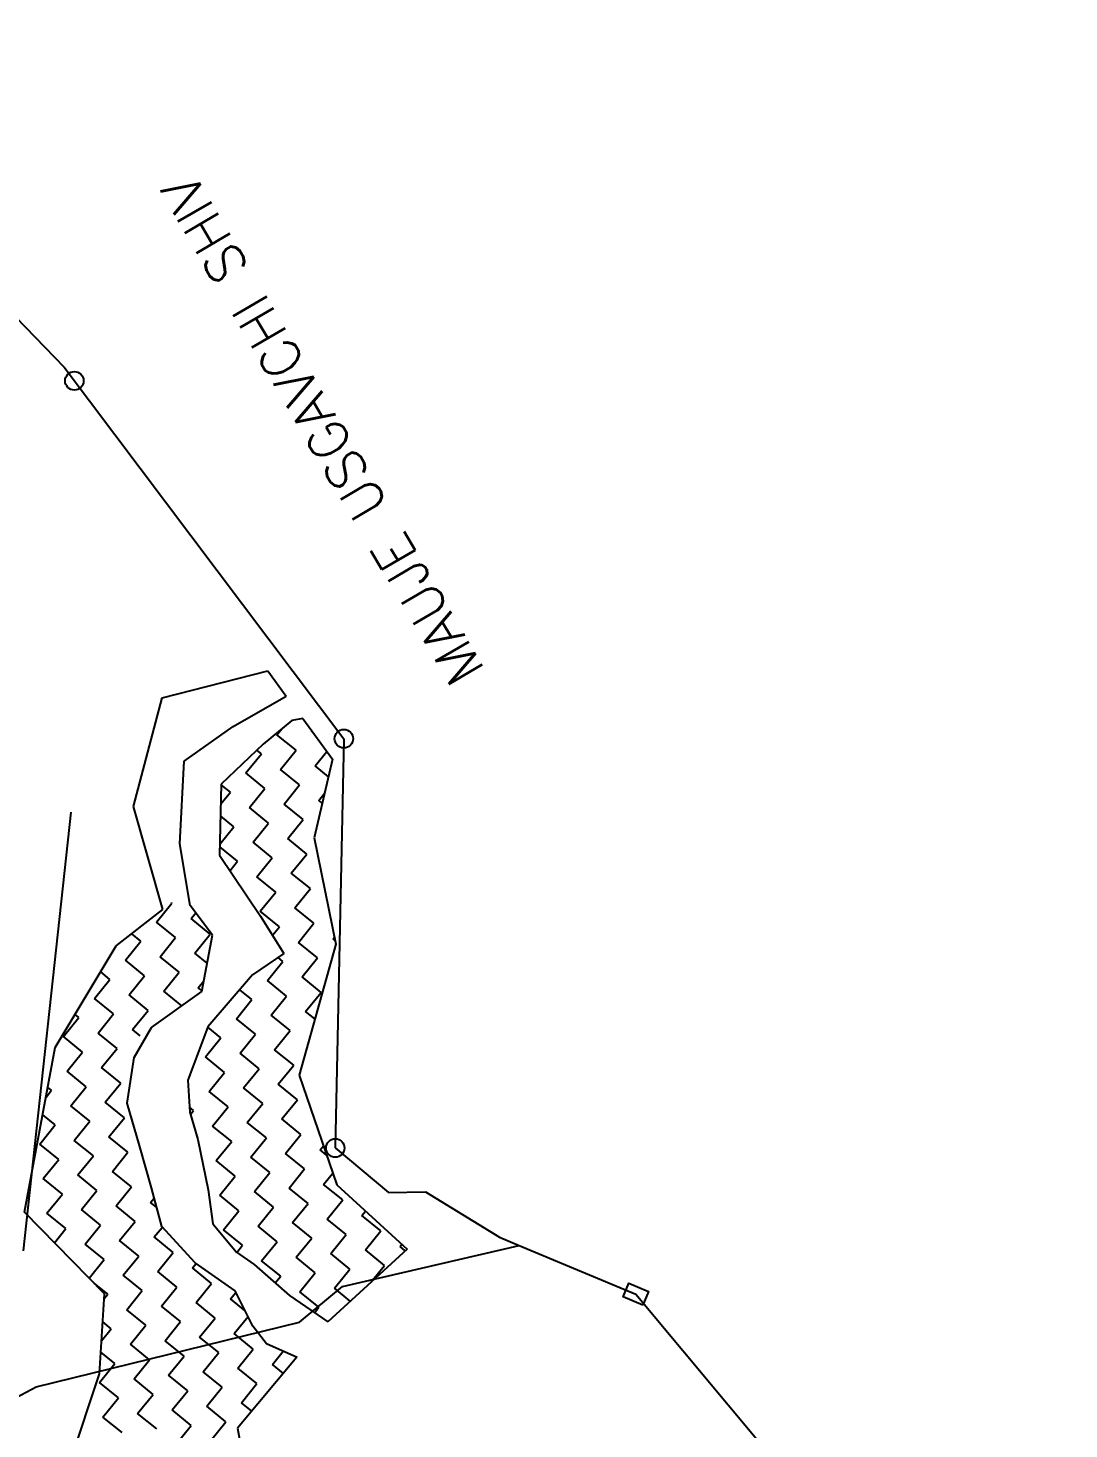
# Model space of a CAD drawing. Header units: metres. Extents: x 303647 to 308666, y 1943822 to 1947889.
# Drawn here: x 307527.9 to 307864.8, y 1947074.3 to 1947527.8 of the extents above; entities that cross this region are included whole.
import ezdxf

# ---------------------------------------------------------------- set-up
doc = ezdxf.new("R2010")
doc.units = ezdxf.units.M
for name, color, linetype in [('LINE_WATER', 4, 'Continuous'), ('POLY_HATCH', 12, 'Continuous'), ('POLY_PARCEL', 6, 'Continuous'), ('TEXT_MAPOUT', 7, 'Continuous'), ('V_BOUND_LINE', 7, 'Continuous')]:
    doc.layers.add(name, color=color, linetype=linetype)
doc.styles.get("Standard").update_dxf_attribs({"font": 'simplex.shx'})

msp = doc.modelspace()

# ---------------------------------------------------------------- linework, layer by layer
msp.add_lwpolyline([(307726.9, 1947114.33), (307720.46, 1947117.02), (307722.33, 1947121.48), (307728.76, 1947118.78)], close=True)
for centre in [(307542.92, 1947413.57), (307630.13, 1947297.73), (307627.35, 1947165.24)]:
    msp.add_circle(centre, 2.99)
at = {"layer": 'LINE_WATER'}
msp.add_line((307526.43, 1947131.98), (307541.93, 1947273.92), dxfattribs=at)
at = {"layer": 'POLY_HATCH'}
for p, q in [((307571.32, 1947311), (307605.54, 1947319.71)), ((307605.54, 1947319.71), (307611.51, 1947311.54)), ((307562.11, 1947275.77), (307571.32, 1947311)), ((307594.35, 1947301.63), (307611.51, 1947311.54)), ((307613.25, 1947303.6), (307604.07, 1947296)), ((307616.87, 1947304.21), (307613.25, 1947303.6)), ((307616.87, 1947304.21), (307626.49, 1947291.06)), ((307578.49, 1947290.43), (307594.35, 1947301.63)), ((307604.07, 1947296), (307590.47, 1947282.96)), ((307577.1, 1947263.71), (307578.49, 1947290.43)), ((307626.49, 1947291.06), (307620.55, 1947265.59)), ((307590.47, 1947282.96), (307589.93, 1947260.06)), ((307571.54, 1947242.48), (307562.11, 1947275.77)), ((307580.41, 1947243.71), (307577.1, 1947263.71)), ((307620.55, 1947265.59), (307627.53, 1947231.2)), ((307589.93, 1947260.06), (307603.19, 1947240.27)), ((307556.49, 1947230.63), (307571.54, 1947242.48)), ((307587.64, 1947234.08), (307580.41, 1947243.71)), ((307603.19, 1947240.27), (307610.67, 1947228.18)), ((307536.76, 1947197.73), (307556.49, 1947230.63)), ((307584.12, 1947215.86), (307587.64, 1947234.08)), ((307627.53, 1947231.2), (307615.63, 1947188.83)), ((307610.67, 1947228.18), (307600.58, 1947221.31)), ((307600.58, 1947221.31), (307586.13, 1947204.44)), ((307567.89, 1947204.2), (307584.12, 1947215.86)), ((307562.25, 1947194.48), (307567.89, 1947204.2)), ((307586.13, 1947204.44), (307579.62, 1947187.15)), ((307526.84, 1947144.43), (307536.76, 1947197.73)), ((307560.04, 1947179.71), (307562.25, 1947194.48)), ((307579.62, 1947187.15), (307580.27, 1947176.84)), ((307615.63, 1947188.83), (307627.86, 1947153.28)), ((307563.95, 1947166), (307560.04, 1947179.71)), ((307580.27, 1947176.84), (307582.85, 1947167.97)), ((307582.85, 1947167.97), (307586.19, 1947151.71)), ((307567.86, 1947152.29), (307563.95, 1947166)), ((307571.23, 1947139.77), (307567.86, 1947152.29)), ((307586.19, 1947151.71), (307587.74, 1947140.66)), ((307627.86, 1947153.28), (307650.57, 1947132.52)), ((307552.7, 1947118.01), (307526.84, 1947144.43)), ((307581.99, 1947128.02), (307571.23, 1947139.77)), ((307587.74, 1947140.66), (307595.34, 1947131.49)), ((307595.34, 1947131.49), (307601.14, 1947127.53)), ((307650.57, 1947132.52), (307624.91, 1947108.97)), ((307594.97, 1947119), (307581.99, 1947128.02)), ((307601.14, 1947127.53), (307612.56, 1947117.51)), ((307551.09, 1947092.14), (307552.7, 1947118.01)), ((307600.72, 1947107.55), (307594.97, 1947119)), ((307612.56, 1947117.51), (307624.91, 1947108.97)), ((307605.05, 1947101.78), (307600.72, 1947107.55)), ((307615.05, 1947097.42), (307605.05, 1947101.78)), ((307614.91, 1947097.48), (307595.74, 1947074.53)), ((307535.39, 1947045.09), (307551.09, 1947092.14)), ((307595.74, 1947074.53), (307601.78, 1947040.89))]:
    msp.add_line(p, q, dxfattribs=at)
at = {"layer": 'POLY_HATCH', "linetype": 'Continuous'}
for p, q in [((307608.47, 1947298.98), (307610.13, 1947301.02)), ((307614.65, 1947293.96), (307608.47, 1947298.98)), ((307619.66, 1947300.14), (307619.76, 1947300.26)), ((307620.12, 1947299.77), (307619.66, 1947300.14)), ((307603.45, 1947292.8), (307601.97, 1947293.99)), ((307609.63, 1947287.78), (307614.65, 1947293.96)), ((307598.43, 1947286.62), (307603.45, 1947292.8)), ((307620.82, 1947288.94), (307624.62, 1947293.61)), ((307604.61, 1947281.6), (307598.43, 1947286.62)), ((307615.81, 1947282.76), (307609.63, 1947287.78)), ((307625.17, 1947285.42), (307620.82, 1947288.94)), ((307590.32, 1947276.62), (307593.42, 1947280.44)), ((307593.42, 1947280.44), (307590.47, 1947282.83)), ((307599.6, 1947275.42), (307604.61, 1947281.6)), ((307610.79, 1947276.58), (307615.81, 1947282.76)), ((307616.97, 1947271.57), (307610.79, 1947276.58)), ((307621.99, 1947277.75), (307623.94, 1947280.16)), ((307623.16, 1947276.8), (307621.99, 1947277.75)), ((307594.58, 1947269.24), (307590.23, 1947272.77)), ((307605.78, 1947270.41), (307599.6, 1947275.42)), ((307611.96, 1947265.39), (307616.97, 1947271.57)), ((307590.02, 1947263.62), (307594.58, 1947269.24)), ((307600.76, 1947264.23), (307605.78, 1947270.41)), ((307595.74, 1947258.05), (307589.99, 1947262.71)), ((307606.94, 1947259.21), (307600.76, 1947264.23)), ((307618.13, 1947260.37), (307611.96, 1947265.39)), ((307593.3, 1947255.04), (307595.74, 1947258.05)), ((307601.92, 1947253.03), (307606.94, 1947259.21)), ((307613.12, 1947254.19), (307618.13, 1947260.37)), ((307619.3, 1947249.18), (307613.12, 1947254.19)), ((307608.1, 1947248.01), (307601.92, 1947253.03)), ((307614.28, 1947243), (307619.3, 1947249.18)), ((307569.5, 1947238.35), (307574.52, 1947244.53)), ((307574.52, 1947244.53), (307574.33, 1947244.68)), ((307603.09, 1947241.84), (307608.1, 1947248.01)), ((307580.7, 1947239.51), (307582.18, 1947241.34)), ((307586.87, 1947234.49), (307580.7, 1947239.51)), ((307609.26, 1947236.82), (307603.09, 1947241.84)), ((307620.46, 1947237.98), (307614.28, 1947243)), ((307575.68, 1947233.33), (307569.5, 1947238.35)), ((307607.2, 1947234.28), (307609.26, 1947236.82)), ((307615.44, 1947231.8), (307620.46, 1947237.98)), ((307559.47, 1947225.99), (307564.48, 1947232.17)), ((307564.48, 1947232.17), (307561.51, 1947234.58)), ((307570.66, 1947227.15), (307575.68, 1947233.33)), ((307581.86, 1947228.31), (307586.87, 1947234.49)), ((307621.62, 1947226.79), (307615.44, 1947231.8)), ((307626.64, 1947232.97), (307627.06, 1947233.49)), ((307627.27, 1947232.45), (307626.64, 1947232.97)), ((307565.65, 1947220.97), (307559.47, 1947225.99)), ((307576.84, 1947222.14), (307570.66, 1947227.15)), ((307585.89, 1947225.04), (307581.86, 1947228.31)), ((307610.43, 1947225.62), (307608.83, 1947226.93)), ((307616.61, 1947220.61), (307621.62, 1947226.79)), ((307554.45, 1947219.81), (307551.46, 1947222.24)), ((307571.83, 1947215.96), (307576.84, 1947222.14)), ((307605.41, 1947219.44), (307610.43, 1947225.62)), ((307549.43, 1947213.63), (307554.45, 1947219.81)), ((307560.63, 1947214.79), (307565.65, 1947220.97)), ((307583.02, 1947217.12), (307584.78, 1947219.29)), ((307584.18, 1947216.18), (307583.02, 1947217.12)), ((307611.59, 1947214.43), (307605.41, 1947219.44)), ((307622.79, 1947215.59), (307616.61, 1947220.61)), ((307555.61, 1947208.61), (307549.43, 1947213.63)), ((307566.81, 1947209.78), (307560.63, 1947214.79)), ((307577.66, 1947211.22), (307571.83, 1947215.96)), ((307595.38, 1947207.09), (307600.4, 1947213.27)), ((307600.4, 1947213.27), (307596.44, 1947216.48)), ((307606.57, 1947208.25), (307611.59, 1947214.43)), ((307617.77, 1947209.41), (307622.79, 1947215.59)), ((307544.42, 1947207.45), (307543.19, 1947208.45)), ((307550.6, 1947202.43), (307555.61, 1947208.61)), ((307561.79, 1947203.6), (307566.81, 1947209.78)), ((307612.75, 1947203.23), (307606.57, 1947208.25)), ((307620.73, 1947207.01), (307617.77, 1947209.41)), ((307539.4, 1947201.27), (307544.42, 1947207.45)), ((307564.26, 1947201.59), (307561.79, 1947203.6)), ((307590.36, 1947200.91), (307586.1, 1947204.36)), ((307601.56, 1947202.07), (307595.38, 1947207.09)), ((307607.74, 1947197.05), (307612.75, 1947203.23)), ((307545.58, 1947196.26), (307539.4, 1947201.27)), ((307556.78, 1947197.42), (307550.6, 1947202.43)), ((307585.35, 1947194.73), (307590.36, 1947200.91)), ((307596.54, 1947195.89), (307601.56, 1947202.07)), ((307540.57, 1947190.08), (307545.58, 1947196.26)), ((307551.76, 1947191.24), (307556.78, 1947197.42)), ((307591.53, 1947189.71), (307585.35, 1947194.73)), ((307602.72, 1947190.88), (307596.54, 1947195.89)), ((307613.92, 1947192.04), (307607.74, 1947197.05)), ((307546.74, 1947185.06), (307540.57, 1947190.08)), ((307557.94, 1947186.22), (307551.76, 1947191.24)), ((307586.51, 1947183.53), (307591.53, 1947189.71)), ((307597.7, 1947184.7), (307602.72, 1947190.88)), ((307608.9, 1947185.86), (307613.92, 1947192.04)), ((307541.73, 1947178.88), (307546.74, 1947185.06)), ((307552.92, 1947180.04), (307557.94, 1947186.22)), ((307579.98, 1947188.12), (307580.33, 1947188.55)), ((307580.33, 1947188.55), (307580.19, 1947188.67)), ((307615.08, 1947180.84), (307608.9, 1947185.86)), ((307533.78, 1947181.72), (307535.55, 1947183.9)), ((307535.55, 1947183.9), (307534.36, 1947184.86)), ((307592.69, 1947178.52), (307586.51, 1947183.53)), ((307603.88, 1947179.68), (307597.7, 1947184.7)), ((307610.06, 1947174.66), (307615.08, 1947180.84)), ((307547.91, 1947173.87), (307541.73, 1947178.88)), ((307559.1, 1947175.03), (307552.92, 1947180.04)), ((307581.49, 1947177.35), (307580.17, 1947178.43)), ((307580.48, 1947176.11), (307581.49, 1947177.35)), ((307587.67, 1947172.34), (307592.69, 1947178.52)), ((307598.87, 1947173.5), (307603.88, 1947179.68)), ((307531.7, 1947166.52), (307536.71, 1947172.7)), ((307536.71, 1947172.7), (307532.71, 1947175.95)), ((307542.89, 1947167.69), (307547.91, 1947173.87)), ((307554.09, 1947168.85), (307559.1, 1947175.03)), ((307593.85, 1947167.32), (307587.67, 1947172.34)), ((307605.05, 1947168.48), (307598.87, 1947173.5)), ((307616.24, 1947169.65), (307610.06, 1947174.66)), ((307549.07, 1947162.67), (307542.89, 1947167.69)), ((307560.27, 1947163.83), (307554.09, 1947168.85)), ((307588.84, 1947161.14), (307593.85, 1947167.32)), ((307600.03, 1947162.31), (307605.05, 1947168.48)), ((307611.23, 1947163.47), (307616.24, 1947169.65)), ((307537.87, 1947161.51), (307531.7, 1947166.52)), ((307544.05, 1947156.49), (307549.07, 1947162.67)), ((307555.25, 1947157.65), (307560.27, 1947163.83)), ((307617.41, 1947158.45), (307611.23, 1947163.47)), ((307622.42, 1947164.63), (307623.5, 1947165.96)), ((307624.55, 1947162.9), (307622.42, 1947164.63)), ((307532.86, 1947155.33), (307537.87, 1947161.51)), ((307595.01, 1947156.13), (307588.84, 1947161.14)), ((307606.21, 1947157.29), (307600.03, 1947162.31)), ((307612.39, 1947152.27), (307617.41, 1947158.45)), ((307539.04, 1947150.31), (307532.86, 1947155.33)), ((307550.23, 1947151.47), (307544.05, 1947156.49)), ((307561.43, 1947152.64), (307555.25, 1947157.65)), ((307590, 1947149.95), (307595.01, 1947156.13)), ((307601.19, 1947151.11), (307606.21, 1947157.29)), ((307623.58, 1947153.44), (307626.55, 1947157.09)), ((307629.76, 1947148.42), (307623.58, 1947153.44)), ((307534.02, 1947144.13), (307539.04, 1947150.31)), ((307545.22, 1947145.3), (307550.23, 1947151.47)), ((307556.41, 1947146.46), (307561.43, 1947152.64)), ((307567.61, 1947147.62), (307568.74, 1947149.02)), ((307596.18, 1947144.93), (307590, 1947149.95)), ((307607.37, 1947146.09), (307601.19, 1947151.11)), ((307618.57, 1947147.26), (307612.39, 1947152.27)), ((307551.4, 1947140.28), (307545.22, 1947145.3)), ((307562.59, 1947141.44), (307556.41, 1947146.46)), ((307569.54, 1947146.05), (307567.61, 1947147.62)), ((307591.16, 1947138.75), (307596.18, 1947144.93)), ((307602.36, 1947139.91), (307607.37, 1947146.09)), ((307613.55, 1947141.08), (307618.57, 1947147.26)), ((307624.75, 1947142.24), (307629.76, 1947148.42)), ((307635.94, 1947143.4), (307637.1, 1947144.83)), ((307540.2, 1947139.12), (307534.02, 1947144.13)), ((307546.38, 1947134.1), (307551.4, 1947140.28)), ((307557.58, 1947135.26), (307562.59, 1947141.44)), ((307608.54, 1947134.9), (307602.36, 1947139.91)), ((307619.73, 1947136.06), (307613.55, 1947141.08)), ((307630.93, 1947137.22), (307624.75, 1947142.24)), ((307642.12, 1947138.39), (307635.94, 1947143.4)), ((307536.5, 1947134.56), (307540.2, 1947139.12)), ((307563.75, 1947130.25), (307557.58, 1947135.26)), ((307568.77, 1947136.43), (307571.29, 1947139.53)), ((307574.95, 1947131.41), (307568.77, 1947136.43)), ((307597.34, 1947133.74), (307591.16, 1947138.75)), ((307614.71, 1947129.88), (307619.73, 1947136.06)), ((307625.91, 1947131.04), (307630.93, 1947137.22)), ((307637.11, 1947132.21), (307642.12, 1947138.39)), ((307552.56, 1947129.08), (307546.38, 1947134.1)), ((307569.93, 1947125.23), (307574.95, 1947131.41)), ((307595.45, 1947131.41), (307597.34, 1947133.74)), ((307603.52, 1947128.72), (307608.54, 1947134.9)), ((307632.09, 1947126.03), (307625.91, 1947131.04)), ((307643.28, 1947127.19), (307637.11, 1947132.21)), ((307648.3, 1947133.37), (307648.87, 1947134.07)), ((307650, 1947131.99), (307648.3, 1947133.37)), ((307547.71, 1947123.11), (307552.56, 1947129.08)), ((307558.74, 1947124.07), (307563.75, 1947130.25)), ((307581.13, 1947126.39), (307582.29, 1947127.82)), ((307587.31, 1947121.38), (307581.13, 1947126.39)), ((307609.7, 1947123.7), (307603.52, 1947128.72)), ((307620.89, 1947124.87), (307614.71, 1947129.88)), ((307638.96, 1947121.86), (307643.28, 1947127.19)), ((307564.92, 1947119.05), (307558.74, 1947124.07)), ((307576.11, 1947120.21), (307569.93, 1947125.23)), ((307607.95, 1947121.55), (307609.7, 1947123.7)), ((307615.88, 1947118.69), (307620.89, 1947124.87)), ((307627.07, 1947119.85), (307632.09, 1947126.03)), ((307553.72, 1947117.89), (307549.31, 1947121.47)), ((307552.61, 1947116.51), (307553.72, 1947117.89)), ((307559.9, 1947112.87), (307564.92, 1947119.05)), ((307571.1, 1947114.04), (307576.11, 1947120.21)), ((307582.29, 1947115.2), (307587.31, 1947121.38)), ((307593.49, 1947116.36), (307595.22, 1947118.49)), ((307622.06, 1947113.67), (307615.88, 1947118.69)), ((307632.22, 1947115.67), (307627.07, 1947119.85)), ((307566.08, 1947107.86), (307559.9, 1947112.87)), ((307577.28, 1947109.02), (307571.1, 1947114.04)), ((307588.47, 1947110.18), (307582.29, 1947115.2)), ((307598.22, 1947112.52), (307593.49, 1947116.36)), ((307620.64, 1947111.92), (307622.06, 1947113.67)), ((307554.88, 1947106.69), (307552.13, 1947108.93)), ((307572.26, 1947102.84), (307577.28, 1947109.02)), ((307583.45, 1947104), (307588.47, 1947110.18)), ((307594.65, 1947105.17), (307599.14, 1947110.69)), ((307551.75, 1947102.84), (307554.88, 1947106.69)), ((307561.06, 1947101.68), (307566.08, 1947107.86)), ((307589.63, 1947098.99), (307583.45, 1947104)), ((307600.83, 1947100.15), (307594.65, 1947105.17)), ((307556.05, 1947095.5), (307551.53, 1947099.17)), ((307567.24, 1947096.66), (307561.06, 1947101.68)), ((307578.44, 1947097.82), (307572.26, 1947102.84)), ((307584.62, 1947092.81), (307589.63, 1947098.99)), ((307595.81, 1947093.97), (307600.83, 1947100.15)), ((307607.01, 1947095.13), (307610.48, 1947099.41)), ((307551.03, 1947089.32), (307556.05, 1947095.5)), ((307562.23, 1947090.48), (307567.24, 1947096.66)), ((307573.42, 1947091.64), (307578.44, 1947097.82)), ((307610.55, 1947092.26), (307607.01, 1947095.13)), ((307568.41, 1947085.47), (307562.23, 1947090.48)), ((307579.6, 1947086.63), (307573.42, 1947091.64)), ((307590.8, 1947087.79), (307584.62, 1947092.81)), ((307601.99, 1947088.95), (307595.81, 1947093.97)), ((307557.21, 1947084.3), (307551.03, 1947089.32)), ((307563.39, 1947079.29), (307568.41, 1947085.47)), ((307574.59, 1947080.45), (307579.6, 1947086.63)), ((307585.78, 1947081.61), (307590.8, 1947087.79)), ((307596.98, 1947082.77), (307601.99, 1947088.95)), ((307552.19, 1947078.12), (307557.21, 1947084.3)), ((307591.96, 1947076.6), (307585.78, 1947081.61)), ((307600.34, 1947080.04), (307596.98, 1947082.77)), ((307558.37, 1947073.11), (307552.19, 1947078.12)), ((307569.57, 1947074.27), (307563.39, 1947079.29)), ((307580.76, 1947075.43), (307574.59, 1947080.45)), ((307586.94, 1947070.42), (307591.96, 1947076.6)), ((307575.75, 1947069.25), (307580.76, 1947075.43))]:
    msp.add_line(p, q, dxfattribs=at)
at = {"layer": 'POLY_PARCEL'}
for p, q in [((307629.72, 1947120.39), (307686.91, 1947133.68)), ((307615.74, 1947108.81), (307629.72, 1947120.39)), ((307530.56, 1947087.96), (307615.74, 1947108.81)), ((307515.74, 1947080.06), (307530.56, 1947087.96))]:
    msp.add_line(p, q, dxfattribs=at)
at = {"layer": 'V_BOUND_LINE'}
for p, q in [((307433.16, 1947527.78), (307539.58, 1947418.01)), ((307539.58, 1947418.01), (307630.13, 1947297.73)), ((307630.13, 1947297.73), (307627.35, 1947165.24)), ((307627.35, 1947165.24), (307644.56, 1947150.82)), ((307644.56, 1947150.82), (307656.57, 1947151.09)), ((307656.57, 1947151.09), (307680.45, 1947136.38)), ((307680.45, 1947136.38), (307686.91, 1947133.68)), ((307686.91, 1947133.68), (307724.61, 1947117.9)), ((307724.61, 1947117.9), (307864.77, 1946950.22))]:
    msp.add_line(p, q, dxfattribs=at)

# ---------------------------------------------------------------- texts
at = {"layer": 'TEXT_MAPOUT'}
msp.add_text('MAUJE USGAVCHI SHIV', height=12.5337, rotation=120.3513, dxfattribs=at).set_placement((307676.02, 1947319.86))

doc.saveas('drawing.dxf')
